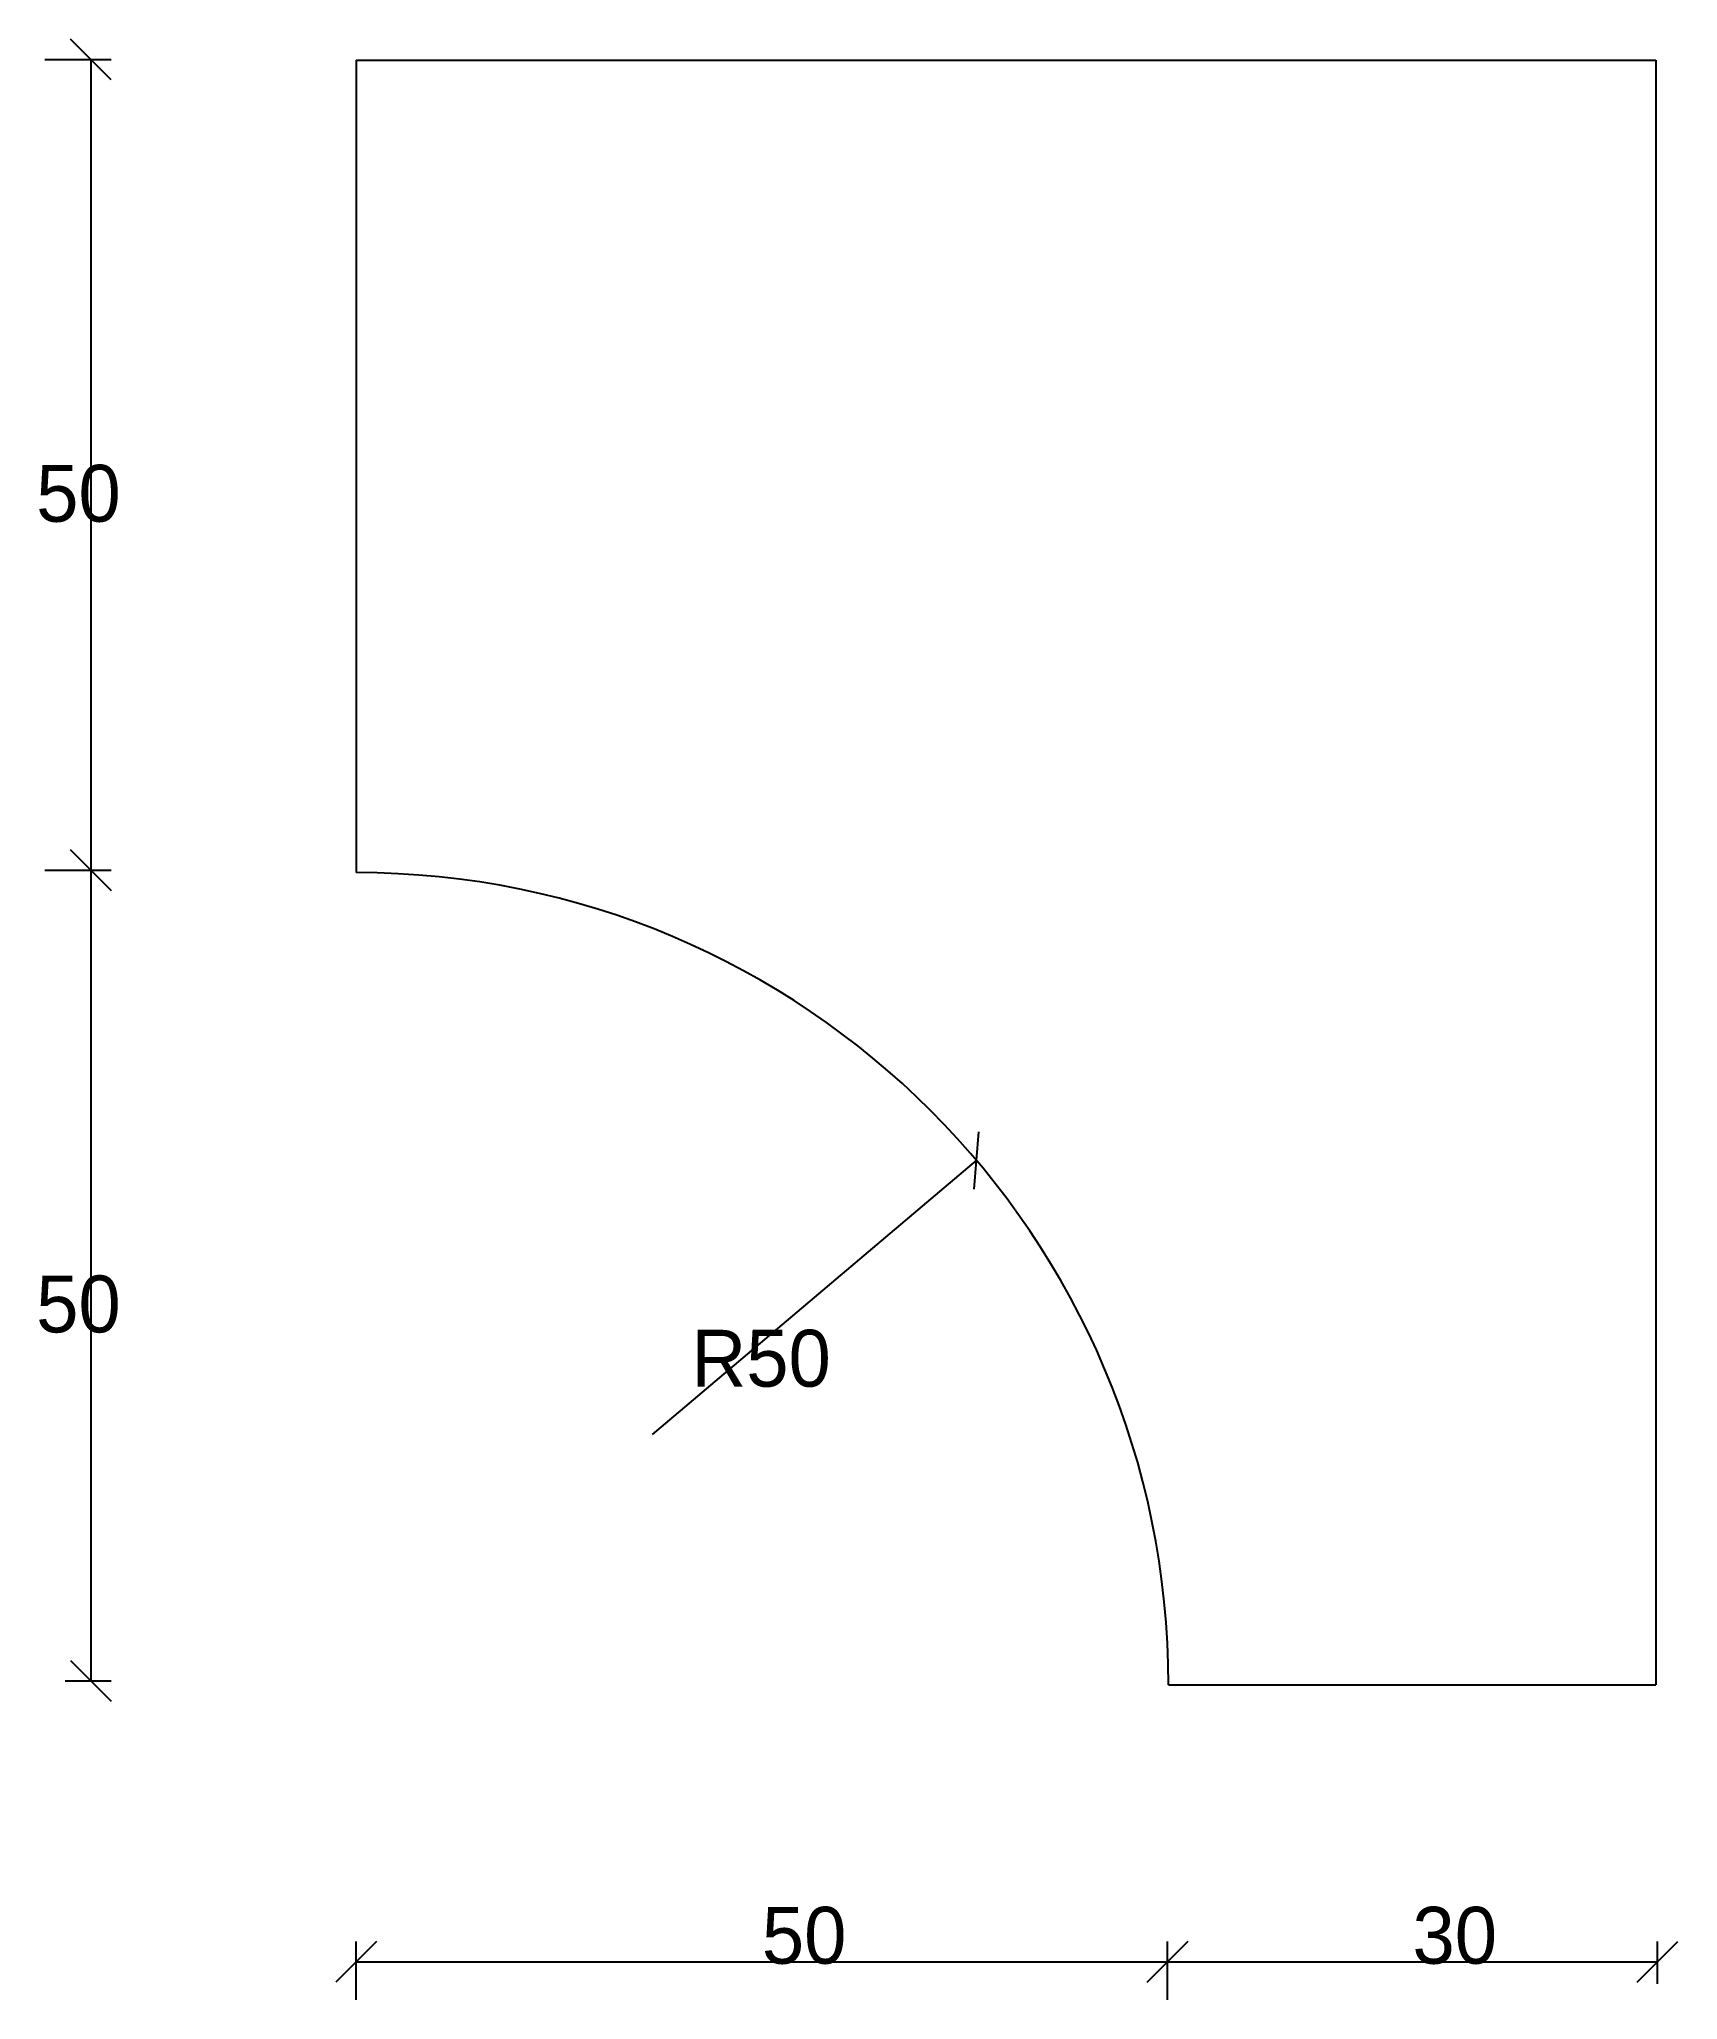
# Model space of a CAD drawing. Header units: metres. Extents: x 207 to 308, y -85 to 36.
import ezdxf

# ---------------------------------------------------------------- set-up
doc = ezdxf.new("R2010")
doc.units = ezdxf.units.M

# ---------------------------------------------------------------- blocks, each defined once
blk = doc.blocks.new('_OBLIQUE')
at = {"color": 0, "linetype": 'BYBLOCK'}
blk.add_line((-0.5, -0.5), (0.5, 0.5), dxfattribs=at)

msp = doc.modelspace()

# ---------------------------------------------------------------- linework, layer by layer
for p, q in [((207.66, 34.58), (211.74, 34.58)), ((210.49, 34.58), (210.49, -15.32)), ((226.82, 34.53), (306.82, 34.53)), ((226.82, 34.53), (226.82, -15.47)), ((306.82, 34.53), (306.82, -65.47)), ((207.66, -15.32), (211.74, -15.32)), ((209.64, -15.32), (211.74, -15.32)), ((210.49, -15.32), (210.49, -65.21)), ((245.05, -50.06), (265, -33.19)), ((208.91, -65.21), (211.74, -65.21)), ((276.82, -65.47), (306.82, -65.47)), ((226.81, -84.85), (226.81, -81.26)), ((276.76, -84.85), (276.76, -81.26)), ((276.76, -83.86), (276.76, -81.26)), ((306.92, -83.86), (306.92, -81.26)), ((226.81, -82.51), (276.76, -82.51)), ((276.76, -82.51), (306.92, -82.51))]:
    msp.add_line(p, q)
msp.add_arc((226.82, -65.47), 50, 0, 90)

# ---------------------------------------------------------------- block references
at = {"xscale": 2.5, "yscale": 2.5, "zscale": 2.5}
for p, rotation in [((210.49, 34.58), 90), ((210.49, -15.32), 90), ((210.49, -15.32), 270), ((265, -33.19), 40.22), ((210.49, -65.21), 270), ((226.81, -82.51), 180), ((276.76, -82.51), 180)]:
    msp.add_blockref('_OBLIQUE', p, dxfattribs=dict(at, rotation=rotation))
for p in [(276.76, -82.51), (306.92, -82.51)]:
    msp.add_blockref('_OBLIQUE', p, dxfattribs=at)

# ---------------------------------------------------------------- texts
at = {"char_height": 3.5, "attachment_point": 1}
for s, insert in [('\\A1;50', (207.12, 9.63)), ('\\A1;50', (207.12, -40.27)), ('\\A1;R50', (247.45, -43.61)), ('\\A1;50', (251.79, -79.13)), ('\\A1;30', (291.84, -79.13))]:
    msp.add_mtext(s, dxfattribs=dict(at, insert=insert))

doc.saveas('drawing.dxf')
